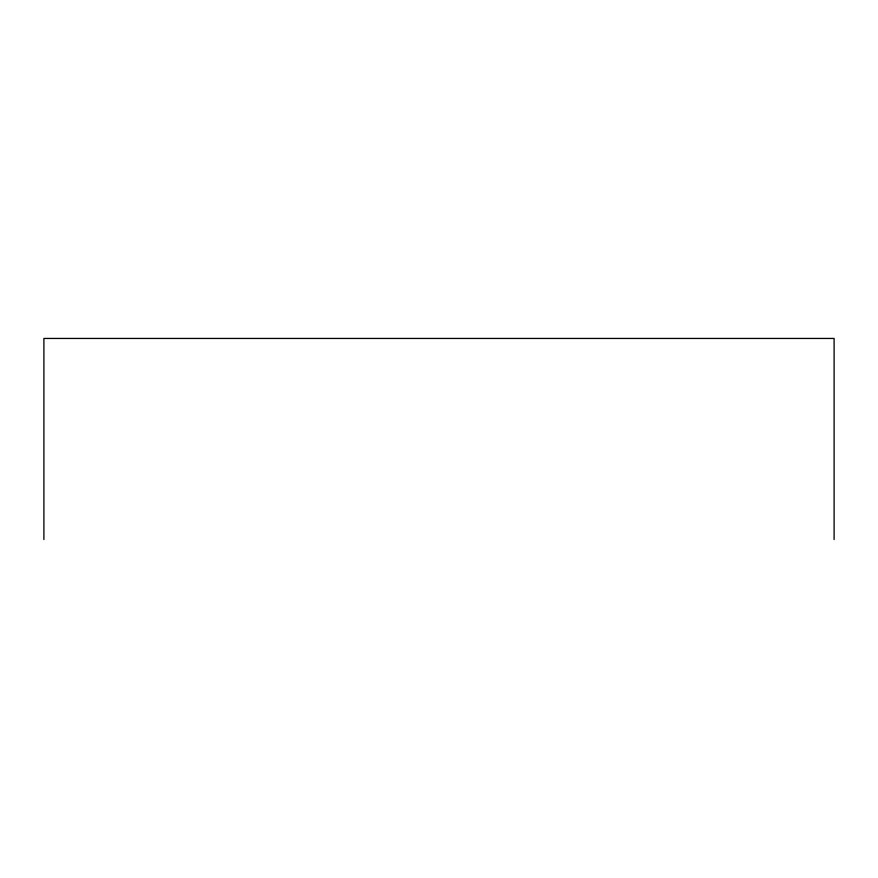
<?xml version="1.0" encoding="UTF-8"?>
<svg xmlns="http://www.w3.org/2000/svg" width="878" height="878" viewBox="0 0 878 878"><rect width="100%" height="100%" fill="white"/><g stroke="black" fill="none" stroke-linecap="round" stroke-linejoin="round"><path stroke-width="1.32" d="M834.1 539.553L834.1 338.447L43.9 338.447L43.9 539.553"/></g></svg>
